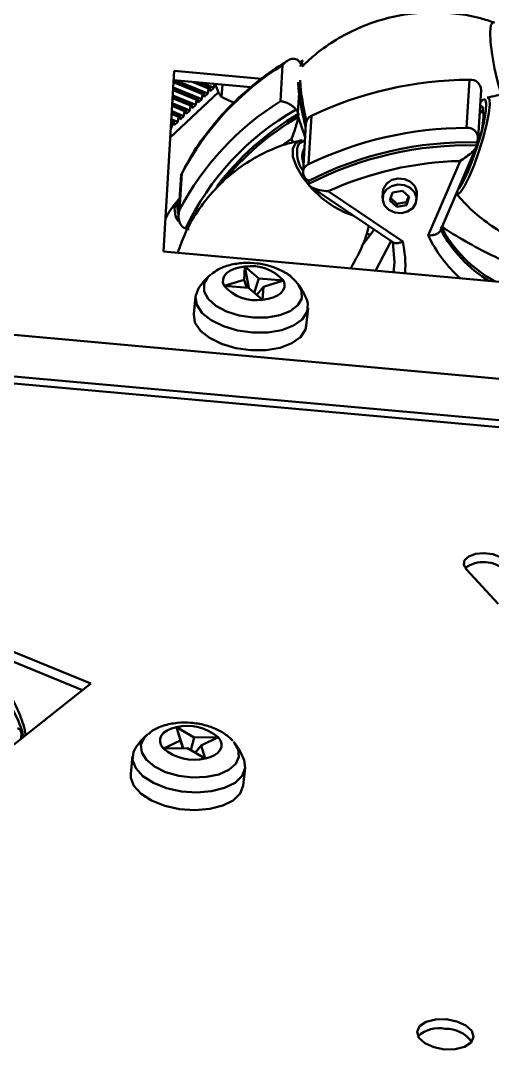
# Model space of a CAD drawing. Header units: millimetres. Extents: x 263 to 2983, y 441 to 2500.
# Drawn here: x 1918.4 to 1960.1, y 1703.3 to 1794.2 of the extents above; entities that cross this region are included whole.
import ezdxf

# ---------------------------------------------------------------- set-up
doc = ezdxf.new("R2010")
doc.units = ezdxf.units.MM
doc.header["$LTSCALE"] = 0.5
doc.layers.add('BOL', color=7, linetype='Continuous', lineweight=50)

msp = doc.modelspace()

# ---------------------------------------------------------------- linework, layer by layer
at = {"layer": 'BOL'}
for p, q in [((1941.352, 1787.044), (1941.543, 1790.237)), ((1943.356, 1790.655), (1943.055, 1790.465)), ((1943.145, 1790.31), (1943.133, 1790.11)), ((1943.145, 1790.31), (1943.19, 1790.18)), ((1943.206, 1790.446), (1943.19, 1790.18)), ((1943.326, 1790.157), (1943.202, 1790.522)), ((1943.309, 1790.142), (1943.206, 1790.446)), ((1931.013, 1773.773), (1931.965, 1789.739)), ((1931.965, 1789.739), (1939.72, 1789.037)), ((1934.403, 1787.232), (1931.877, 1788.259)), ((1934.473, 1787.68), (1931.905, 1788.724)), ((1934.579, 1787.78), (1931.913, 1788.864)), ((1931.915, 1788.894), (1938.741, 1788.276)), ((1934.934, 1787.732), (1932.122, 1788.875)), ((1935.004, 1788.18), (1933.629, 1788.739)), ((1935.11, 1788.28), (1934.082, 1788.698)), ((1935.466, 1788.232), (1934.387, 1788.67)), ((1935.11, 1788.28), (1935.004, 1788.18)), ((1935.148, 1787.933), (1935.11, 1788.28)), ((1935.148, 1787.933), (1935.466, 1788.232)), ((1935.466, 1788.232), (1935.518, 1788.568)), ((1935.592, 1788.561), (1935.84, 1787.904)), ((1936.245, 1788.502), (1936.135, 1787.432)), ((1957.798, 1784.689), (1958.052, 1788.947)), ((1931.614, 1783.845), (1935.87, 1787.848)), ((1933.41, 1786.681), (1931.821, 1787.327)), ((1933.516, 1786.781), (1931.83, 1787.466)), ((1933.871, 1786.733), (1931.835, 1787.56)), ((1933.941, 1787.18), (1931.863, 1788.025)), ((1934.047, 1787.28), (1931.871, 1788.165)), ((1934.403, 1787.232), (1934.473, 1787.68)), ((1934.579, 1787.78), (1934.473, 1787.68)), ((1934.616, 1787.433), (1934.579, 1787.78)), ((1934.616, 1787.433), (1934.934, 1787.732)), ((1934.934, 1787.732), (1935.004, 1788.18)), ((1942.994, 1787.776), (1942.891, 1786.052)), ((1958.826, 1783.783), (1959.08, 1788.041)), ((1932.878, 1786.181), (1931.78, 1786.628)), ((1932.985, 1786.281), (1931.788, 1786.767)), ((1933.34, 1786.233), (1931.793, 1786.861)), ((1933.34, 1786.233), (1933.41, 1786.681)), ((1933.516, 1786.781), (1933.41, 1786.681)), ((1933.554, 1786.434), (1933.516, 1786.781)), ((1933.554, 1786.434), (1933.871, 1786.733)), ((1933.871, 1786.733), (1933.941, 1787.18)), ((1934.047, 1787.28), (1933.941, 1787.18)), ((1934.085, 1786.933), (1934.047, 1787.28)), ((1934.085, 1786.933), (1934.403, 1787.232)), ((1959.122, 1786.581), (1958.987, 1786.484)), ((1959.41, 1787.21), (1959.317, 1787.215)), ((1932.347, 1785.681), (1931.738, 1785.929)), ((1932.453, 1785.781), (1931.746, 1786.069)), ((1932.808, 1785.733), (1931.752, 1786.163)), ((1932.277, 1785.233), (1932.347, 1785.681)), ((1932.453, 1785.781), (1932.347, 1785.681)), ((1932.491, 1785.434), (1932.453, 1785.781)), ((1932.491, 1785.434), (1932.808, 1785.733)), ((1932.808, 1785.733), (1932.878, 1786.181)), ((1932.985, 1786.281), (1932.878, 1786.181)), ((1933.022, 1785.934), (1932.985, 1786.281)), ((1933.022, 1785.934), (1933.34, 1786.233)), ((1942.891, 1786.052), (1942.936, 1785.922)), ((1942.92, 1785.656), (1942.936, 1785.922)), ((1942.92, 1785.656), (1943.531, 1783.868)), ((1944.09, 1785.745), (1943.836, 1781.488)), ((1931.662, 1784.655), (1931.746, 1784.733)), ((1931.746, 1784.733), (1931.668, 1784.765)), ((1931.815, 1785.181), (1931.696, 1785.23)), ((1931.922, 1785.281), (1931.705, 1785.37)), ((1932.277, 1785.233), (1931.71, 1785.464)), ((1931.746, 1784.733), (1931.815, 1785.181)), ((1931.922, 1785.281), (1931.815, 1785.181)), ((1931.959, 1784.934), (1931.922, 1785.281)), ((1931.959, 1784.934), (1932.277, 1785.233)), ((1943.603, 1785.069), (1943.349, 1780.811)), ((1942.336, 1783.71), (1941.663, 1783.244)), ((1942.442, 1783.402), (1942.336, 1783.71)), ((1958.907, 1783.96), (1958.838, 1783.982)), ((1958.907, 1783.96), (1958.838, 1783.982)), ((1955.494, 1775.618), (1958.667, 1783.034)), ((1958.699, 1783.149), (1958.715, 1783.415)), ((1958.715, 1783.415), (1958.768, 1783.54)), ((1958.254, 1782.069), (1958.294, 1782.056)), ((1958.254, 1782.069), (1958.294, 1782.056)), ((1954.415, 1775.181), (1957.232, 1781.764)), ((1932.568, 1780.546), (1932.356, 1776.988)), ((1932.637, 1780.654), (1932.446, 1777.461)), ((1943.734, 1780.093), (1943.86, 1780.008)), ((1943.844, 1779.742), (1943.86, 1780.008)), ((1944.027, 1779.485), (1951.359, 1774.546)), ((1952.129, 1779.143), (1951.269, 1778.982)), ((1952.738, 1778.59), (1952.129, 1779.143)), ((1945.578, 1779.092), (1952.154, 1774.663)), ((1950.413, 1779.05), (1950.381, 1778.518)), ((1951.269, 1778.982), (1951.018, 1778.268)), ((1951.018, 1778.268), (1951.628, 1777.715)), ((1951.093, 1778.481), (1951.643, 1777.981)), ((1952.487, 1777.875), (1952.738, 1778.59)), ((1952.503, 1778.142), (1952.679, 1778.643)), ((1953.375, 1778.339), (1953.407, 1778.872)), ((1951.643, 1777.981), (1951.628, 1777.715)), ((1951.628, 1777.715), (1952.487, 1777.875)), ((1951.643, 1777.981), (1952.503, 1778.142)), ((1952.503, 1778.142), (1952.487, 1777.875)), ((1948.525, 1774.219), (1949.622, 1775.716)), ((1949.314, 1775.26), (1948.949, 1775.331)), ((1949.757, 1772.077), (1951.124, 1774.704)), ((1988.766, 1768.546), (1931.013, 1773.773)), ((1951.331, 1771.934), (1951.422, 1772.787)), ((1938.146, 1771.282), (1938.213, 1772.435)), ((1938.213, 1772.435), (1938.562, 1770.567)), ((1938.213, 1772.435), (1939.453, 1771.396)), ((1935.217, 1771.765), (1935.159, 1771.717)), ((1936.38, 1770.746), (1938.146, 1771.282)), ((1938.146, 1771.282), (1938.385, 1770.566)), ((1939.453, 1771.396), (1939.041, 1770.13)), ((1939.453, 1771.396), (1941.61, 1771.202)), ((1941.61, 1771.202), (1939.844, 1770.666)), ((1938.537, 1770.552), (1936.38, 1770.746)), ((1939.777, 1769.513), (1938.537, 1770.552)), ((1939.844, 1770.666), (1939.263, 1769.944)), ((1939.844, 1770.666), (1939.777, 1769.513)), ((1933.848, 1769.802), (1933.688, 1768.241)), ((1943.635, 1767.219), (1943.796, 1768.779)), ((2004.19, 1758.589), (1914.573, 1766.7)), ((2003.951, 1754.947), (1914.334, 1763.059)), ((1914.32, 1762.442), (2003.936, 1754.331)), ((1899.208, 1745.946), (1924.602, 1735.622)), ((1960.596, 1742.649), (1957.779, 1745.68)), ((1912.462, 1739.681), (1923.87, 1735.042)), ((1924.602, 1735.622), (1894.132, 1711.503)), ((1929.645, 1731.163), (1929.594, 1731.12)), ((1932.509, 1730.599), (1932.163, 1731.768)), ((1932.163, 1731.768), (1932.76, 1729.898)), ((1932.163, 1731.768), (1933.718, 1730.85)), ((1931.013, 1729.874), (1932.509, 1730.599)), ((1932.509, 1730.599), (1932.742, 1729.898)), ((1933.718, 1730.85), (1933.428, 1729.735)), ((1933.718, 1730.85), (1935.847, 1730.88)), ((1934.351, 1730.155), (1933.823, 1729.502)), ((1935.847, 1730.88), (1934.351, 1730.155)), ((1934.351, 1730.155), (1934.697, 1728.986)), ((1937.337, 1730.324), (1937.209, 1730.476)), ((1928.283, 1729.204), (1928.123, 1727.644)), ((1933.142, 1729.903), (1931.013, 1729.874)), ((1934.697, 1728.986), (1933.142, 1729.903)), ((1938.07, 1726.621), (1938.231, 1728.182))]:
    msp.add_line(p, q, dxfattribs=at)
at = {"layer": 'BOL', "flags": 128}
for points in [[(1960.884, 1787.612), (1960.571, 1788.696), (1960.277, 1789.942), (1960.053, 1791.164), (1959.918, 1792.262), (1959.883, 1793.148), (1959.95, 1793.751), (1960.114, 1794.02), (1960.227, 1794.023)], [(1956.894, 1778.851), (1957.003, 1778.808), (1957.272, 1779.011), (1957.627, 1779.546), (1958.038, 1780.368), (1958.473, 1781.411), (1958.896, 1782.591), (1959.273, 1783.811), (1959.573, 1784.974), (1959.773, 1785.984), (1959.855, 1786.76), (1959.814, 1787.24), (1959.652, 1787.384), (1959.637, 1787.381)], [(1957.057, 1779.27), (1957.11, 1779.331), (1957.466, 1779.882), (1957.877, 1780.725), (1958.308, 1781.785), (1958.719, 1782.969), (1959.075, 1784.17), (1959.343, 1785.283), (1959.501, 1786.208), (1959.533, 1786.863), (1959.437, 1787.191), (1959.41, 1787.21)], [(1959.317, 1787.215), (1959.222, 1787.161), (1959.014, 1786.933)], [(1959.211, 1786.575), (1959.148, 1786.587), (1959.122, 1786.581)], [(1959.308, 1786.273), (1959.203, 1786.217), (1958.952, 1785.903)], [(1943.216, 1783.614), (1942.717, 1783.365), (1942.447, 1782.857), (1942.462, 1782.139), (1942.762, 1781.268), (1943.322, 1780.317), (1944.097, 1779.361), (1945.024, 1778.477), (1946.029, 1777.739), (1947.029, 1777.205), (1947.789, 1776.95)], [(1943.514, 1783.591), (1943.499, 1783.587), (1942.999, 1783.302), (1942.91, 1783.178)], [(1953.407, 1778.872), (1953.401, 1779.069), (1953.227, 1779.545), (1952.853, 1779.932), (1952.335, 1780.171), (1951.752, 1780.226), (1951.194, 1780.088), (1950.744, 1779.779), (1950.472, 1779.345), (1950.413, 1779.05)], [(1953.316, 1778.045), (1953.369, 1778.537), (1953.195, 1779.013), (1952.821, 1779.4), (1952.303, 1779.639), (1951.72, 1779.694), (1951.162, 1779.556), (1950.712, 1779.247), (1950.44, 1778.813), (1950.387, 1778.32), (1950.561, 1777.844), (1950.935, 1777.457), (1951.453, 1777.218), (1952.036, 1777.163), (1952.594, 1777.301), (1953.044, 1777.611), (1953.316, 1778.045)], [(1932.348, 1778.372), (1932.253, 1778.248), (1931.987, 1777.587)], [(1932.435, 1778.314), (1932.244, 1777.783), (1932.301, 1777.228)], [(1931.987, 1777.587), (1932.084, 1776.903), (1932.36, 1776.446)], [(1932.301, 1777.228), (1932.348, 1777.107), (1932.361, 1777.078)], [(1951.352, 1771.932), (1951.419, 1772.798), (1951.294, 1774.59)], [(1938.213, 1772.435), (1937.718, 1772.363), (1937.272, 1772.237), (1936.892, 1772.062), (1936.593, 1771.846), (1936.386, 1771.596), (1936.28, 1771.323), (1936.278, 1771.036), (1936.38, 1770.746)], [(1935.159, 1771.717), (1934.959, 1771.523), (1934.617, 1770.91), (1934.623, 1770.245), (1934.977, 1769.582), (1935.651, 1768.976), (1936.591, 1768.474), (1937.719, 1768.119), (1938.944, 1767.937), (1940.168, 1767.945)], [(1939.777, 1769.513), (1940.272, 1769.585), (1940.718, 1769.711), (1941.098, 1769.886), (1941.397, 1770.102), (1941.604, 1770.352), (1941.71, 1770.625), (1941.713, 1770.912), (1941.61, 1771.202)], [(1942.902, 1770.921), (1942.869, 1770.963), (1942.861, 1770.973)], [(1934.071, 1770.443), (1933.847, 1769.792), (1933.963, 1769.058), (1934.44, 1768.341), (1935.241, 1767.695), (1936.308, 1767.166), (1937.561, 1766.796), (1938.908, 1766.61), (1940.249, 1766.624)], [(1940.168, 1767.945), (1941.292, 1768.142), (1942.223, 1768.511), (1942.887, 1769.023), (1943.23, 1769.636), (1943.223, 1770.301), (1942.902, 1770.921)], [(1940.249, 1766.624), (1941.484, 1766.835), (1942.521, 1767.228), (1943.284, 1767.774), (1943.716, 1768.433), (1943.785, 1769.155), (1943.708, 1769.452)], [(1933.688, 1768.241), (1933.687, 1768.231), (1933.803, 1767.497), (1934.279, 1766.781), (1935.081, 1766.134), (1936.148, 1765.606), (1937.401, 1765.236), (1938.748, 1765.05), (1940.089, 1765.063)], [(1940.089, 1765.063), (1941.323, 1765.274), (1942.36, 1765.668), (1943.123, 1766.214), (1943.556, 1766.872), (1943.635, 1767.219)], [(1957.779, 1745.68), (1957.552, 1746.095), (1957.628, 1746.505), (1957.994, 1746.847), (1958.594, 1747.068), (1959.338, 1747.135), (1960.112, 1747.037), (1960.798, 1746.79), (1961.291, 1746.432)], [(1918.447, 1730.75), (1918.455, 1730.803), (1918.462, 1731.257), (1918.35, 1731.559), (1918.135, 1731.661)], [(1929.594, 1731.12), (1929.311, 1730.825), (1929.027, 1730.199), (1929.094, 1729.531), (1929.507, 1728.874), (1930.232, 1728.283), (1931.21, 1727.804), (1932.362, 1727.477), (1933.594, 1727.328), (1934.808, 1727.369), (1935.904, 1727.597), (1936.794, 1727.993), (1937.405, 1728.526), (1937.689, 1729.152), (1937.621, 1729.82), (1937.337, 1730.324)], [(1932.163, 1731.768), (1931.715, 1731.643), (1931.334, 1731.469), (1931.033, 1731.254), (1930.824, 1731.005), (1930.716, 1730.731), (1930.712, 1730.444), (1930.812, 1730.155), (1931.013, 1729.874)], [(1934.697, 1728.986), (1935.145, 1729.111), (1935.526, 1729.284), (1935.827, 1729.5), (1936.035, 1729.749), (1936.144, 1730.022), (1936.148, 1730.309), (1936.048, 1730.599), (1935.847, 1730.88)], [(1928.506, 1729.845), (1928.375, 1729.583), (1928.289, 1728.863), (1928.571, 1728.13), (1929.201, 1727.438), (1930.132, 1726.84), (1931.294, 1726.38), (1932.602, 1726.09), (1933.959, 1725.994), (1935.263, 1726.098), (1936.419, 1726.395), (1937.34, 1726.862), (1937.958, 1727.465), (1938.228, 1728.159), (1938.143, 1728.855)], [(1928.123, 1727.644), (1928.129, 1727.302), (1928.411, 1726.569), (1929.041, 1725.878), (1929.971, 1725.28), (1931.134, 1724.819), (1932.442, 1724.53), (1933.798, 1724.434), (1935.103, 1724.538), (1936.258, 1724.834), (1937.18, 1725.301), (1937.798, 1725.904), (1938.068, 1726.598), (1938.07, 1726.621)], [(1956.002, 1705.965), (1956.949, 1705.777), (1957.739, 1705.416), (1958.253, 1704.935), (1958.412, 1704.409), (1958.192, 1703.917), (1957.627, 1703.534), (1956.802, 1703.319), (1955.844, 1703.304), (1954.897, 1703.491), (1954.107, 1703.853), (1953.593, 1704.333), (1953.434, 1704.859), (1953.653, 1705.351), (1954.219, 1705.734), (1955.044, 1705.95), (1956.002, 1705.965)]]:
    msp.add_lwpolyline(points, dxfattribs=at)
at = {"layer": 'BOL'}
for centre, radius, start, end in [((1954.738, 1769.045), 24.964, 121.9084, 152.28953), ((1942.369, 1790.04), 0.822, 19.16219, 41.22299), ((1962.324, 1790.085), 19.267, 183.47581, 194.3559), ((1958.175, 1756.37), 32.577, 90.21491, 115.61656), ((1958.149, 1788.02), 0.932, 1.26734, 95.92267), ((1954.547, 1765.852), 24.964, 121.90836, 152.28957), ((1953.894, 1785.695), 5.389, 333.24506, 9.39592), ((1954.706, 1765.393), 24.114, 119.77051, 154.42728), ((1955.419, 1764.641), 24.672, 120.39495, 142.96623), ((1955.614, 1764.115), 25.003, 120.51033, 140.92106), ((1942.115, 1785.783), 0.822, 19.16378, 41.21907), ((1944.416, 1784.996), 0.817, 113.53612, 174.9377), ((1957.921, 1752.112), 32.578, 90.21537, 115.61639), ((1957.91, 1783.799), 0.897, 343.2219, 97.11117), ((1945.428, 1782.481), 2.613, 164.53332, 217.4448), ((1944.431, 1782.182), 1.16, 146.08791, 207.08638), ((1957.954, 1752.303), 30.854, 88.61745, 117.21418), ((1957.97, 1752.568), 30.855, 88.61789, 117.21375), ((1944.45, 1781.922), 1.119, 154.01479, 199.16155), ((1945.602, 1786.752), 13.54, 331.17893, 342.48727), ((1944.136, 1780.765), 0.783, 112.55027, 239.11855), ((1957.929, 1751.981), 29.792, 91.33938, 114.49226), ((1933.351, 1776.898), 1.166, 250.13389, 267.58969), ((1965.797, 1781.097), 11.601, 207.62889, 238.86602), ((1966.018, 1781.544), 11.867, 207.94281, 241.48108), ((1942.51, 1772.514), 9.88, 356.08841, 12.55983), ((1965.161, 1780.297), 11.901, 205.4574, 228.40004), ((1938.814, 1768.796), 3.688, 40.70873, 99.37831), ((1938.652, 1767.634), 5.373, 130.54445, 148.48304), ((1939.176, 1773.152), 3.688, 220.70846, 279.37847), ((1938.652, 1767.634), 5.373, 19.77755, 37.71613), ((1959.294, 1743.553), 2.793, 46.83316, 125.64979), ((1910.563, 1729.144), 8.261, 12.26217, 44.86427), ((1933.118, 1727.642), 4.235, 49.86923, 103.03546), ((1933.087, 1727.036), 5.373, 130.54445, 148.48304), ((1933.087, 1727.036), 5.373, 19.77755, 37.71613), ((1933.742, 1733.112), 4.235, 229.86883, 283.03513), ((1955.338, 1702.567), 2.62, 77.25983, 133.88346), ((1956.015, 1702.406), 2.719, 35.13971, 92.08528)]:
    msp.add_arc(centre, radius, start, end, dxfattribs=at)
for points, knots in [([(1960.257, 1793.979), (1959.847, 1794.121), (1958.765, 1794.498), (1956.917, 1794.814), (1954.764, 1794.943), (1952.541, 1794.775), (1950.327, 1794.304), (1948.196, 1793.53), (1946.263, 1792.513), (1944.608, 1791.377), (1943.685, 1790.501), (1943.27, 1790.106)], [0, 0, 0, 0, 0.071094, 0.18757, 0.304942, 0.422842, 0.550299, 0.673212, 0.791735, 0.906176, 1, 1, 1, 1]), ([(1941.974, 1790.613), (1941.727, 1790.462), (1940.667, 1789.813), (1938.932, 1788.509), (1936.871, 1786.641), (1935.069, 1784.585), (1933.624, 1782.563), (1932.909, 1781.181), (1932.6, 1780.584)], [0, 0, 0, 0, 0.060067, 0.257638, 0.455199, 0.652601, 0.849806, 1, 1, 1, 1]), ([(1941.543, 1790.237), (1941.544, 1790.239), (1941.641, 1790.359), (1941.864, 1790.577), (1942.227, 1790.77), (1942.554, 1790.808), (1942.809, 1790.744), (1942.928, 1790.636), (1942.987, 1790.582)], [0, 0, 0, 0, 0.003356, 0.257299, 0.525963, 0.721659, 0.860491, 1, 1, 1, 1]), ([(1943.17, 1790.539), (1943.181, 1790.541), (1943.205, 1790.547), (1943.205, 1790.482), (1943.206, 1790.446)], [0, 0, 0, 0, 0.443448, 1, 1, 1, 1]), ([(1942.916, 1788.726), (1942.931, 1788.455), (1942.963, 1787.894), (1943.122, 1786.831), (1943.329, 1785.775), (1943.495, 1785.113), (1943.567, 1784.829)], [0, 0, 0, 0, 0.254367, 0.526468, 0.796887, 1, 1, 1, 1]), ([(1935.84, 1787.904), (1935.854, 1787.877), (1935.951, 1787.69), (1936.051, 1787.551), (1936.135, 1787.432)], [0, 0, 0, 0, 0.145979, 1, 1, 1, 1]), ([(1936.135, 1787.432), (1936.26, 1787.368), (1936.662, 1787.162), (1937.079, 1786.992), (1937.366, 1786.875)], [0, 0, 0, 0, 0.309705, 1, 1, 1, 1]), ([(1976.224, 1781.993), (1975.944, 1782.325), (1975.204, 1783.203), (1973.773, 1784.42), (1971.983, 1785.633), (1969.982, 1786.626), (1967.834, 1787.353), (1965.602, 1787.779), (1963.417, 1787.893), (1961.415, 1787.765), (1960.177, 1787.485), (1959.623, 1787.36)], [0, 0, 0, 0, 0.071035, 0.187726, 0.30527, 0.423316, 0.550906, 0.67394, 0.792593, 0.907186, 1, 1, 1, 1]), ([(1942.733, 1786.324), (1942.674, 1786.386), (1942.557, 1786.51), (1942.309, 1786.696), (1941.995, 1786.878), (1941.651, 1787.008), (1941.442, 1787.042), (1941.353, 1787.044), (1941.352, 1787.044)], [0, 0, 0, 0, 0.1395134, 0.2783299, 0.474032, 0.7426925, 0.9966406, 1, 1, 1, 1]), ([(1942.92, 1785.656), (1942.914, 1785.606), (1942.903, 1785.506), (1942.843, 1785.249), (1942.731, 1784.853), (1942.552, 1784.304), (1942.411, 1783.912), (1942.337, 1783.712), (1942.336, 1783.71)], [0, 0, 0, 0, 0.107637, 0.214431, 0.382772, 0.663946, 0.997022, 1, 1, 1, 1]), ([(1943.26, 1783.595), (1942.84, 1783.506), (1941.787, 1783.283), (1940.138, 1782.622), (1938.366, 1781.653), (1936.675, 1780.389), (1935.146, 1778.867), (1933.859, 1777.131), (1932.886, 1775.388), (1932.471, 1774.199), (1932.283, 1773.658)], [0, 0, 0, 0, 0.085014, 0.212937, 0.343134, 0.474621, 0.617666, 0.75583, 0.888807, 1, 1, 1, 1]), ([(1957.232, 1781.764), (1957.234, 1781.765), (1957.433, 1781.886), (1957.803, 1782.137), (1958.255, 1782.511), (1958.527, 1782.803), (1958.667, 1783.008), (1958.688, 1783.102), (1958.699, 1783.149)], [0, 0, 0, 0, 0.00299, 0.336058, 0.617236, 0.785582, 0.892372, 1, 1, 1, 1]), ([(1932.637, 1780.654), (1932.636, 1780.653), (1932.594, 1780.624), (1932.581, 1780.584), (1932.568, 1780.546)], [0, 0, 0, 0, 0.013064, 1, 1, 1, 1]), ([(1945.578, 1779.092), (1945.576, 1779.092), (1945.329, 1779.111), (1944.875, 1779.172), (1944.334, 1779.318), (1944.02, 1779.476), (1943.866, 1779.614), (1943.851, 1779.699), (1943.844, 1779.742)], [0, 0, 0, 0, 0.002973, 0.336053, 0.61722, 0.785565, 0.892369, 1, 1, 1, 1]), ([(1932.37, 1778.377), (1932.034, 1777.974), (1931.592, 1777.444), (1931.264, 1776.819), (1931.186, 1776.67)], [0, 0, 0, 0, 0.761276, 1, 1, 1, 1]), ([(1956.905, 1778.887), (1957.18, 1778.561), (1957.915, 1777.69), (1959.341, 1776.478), (1961.13, 1775.265), (1963.132, 1774.272), (1965.28, 1773.545), (1967.511, 1773.119), (1969.696, 1773.005), (1971.695, 1773.133), (1972.93, 1773.412), (1973.481, 1773.536)], [0, 0, 0, 0, 0.069839, 0.18674, 0.304496, 0.422755, 0.550574, 0.67383, 0.792697, 0.907497, 1, 1, 1, 1]), ([(1932.955, 1775.802), (1932.875, 1775.841), (1932.716, 1775.92), (1932.519, 1776.16), (1932.369, 1776.52), (1932.333, 1776.981), (1932.396, 1777.307), (1932.446, 1777.459), (1932.446, 1777.461)], [0, 0, 0, 0, 0.1395063, 0.2783305, 0.4740327, 0.7426783, 0.9966278, 1, 1, 1, 1]), ([(1947.547, 1772.277), (1947.822, 1772.756), (1948.427, 1773.811), (1948.938, 1775.096), (1949.113, 1775.884), (1949.147, 1776.036)], [0, 0, 0, 0, 0.402471, 0.884852, 1, 1, 1, 1]), ([(1954.415, 1775.181), (1954.418, 1775.181), (1954.52, 1775.181), (1954.74, 1775.197), (1955.048, 1775.271), (1955.299, 1775.394), (1955.451, 1775.517), (1955.475, 1775.598), (1955.482, 1775.623)], [0, 0, 0, 0, 0.0053988, 0.2129973, 0.4558231, 0.6834626, 0.9043933, 1, 1, 1, 1]), ([(1955.535, 1775.984), (1956.988, 1775.093), (1959.86, 1773.335), (1964.398, 1771.691), (1968.774, 1770.699), (1971.536, 1770.493), (1972.933, 1770.388)], [0, 0, 0, 0, 0.282957, 0.558872, 0.776682, 1, 1, 1, 1]), ([(1952.154, 1774.663), (1952.152, 1774.662), (1952.065, 1774.618), (1951.877, 1774.541), (1951.627, 1774.488), (1951.442, 1774.493), (1951.385, 1774.541), (1951.366, 1774.556)], [0, 0, 0, 0, 0.006784, 0.268406, 0.574407, 0.861261, 1, 1, 1, 1]), ([(1942.827, 1770.984), (1942.678, 1771.158), (1942.317, 1771.579), (1941.522, 1772.081), (1940.488, 1772.508), (1939.3, 1772.753), (1938.061, 1772.797), (1936.888, 1772.615), (1935.929, 1772.283), (1935.452, 1771.916), (1935.259, 1771.768)], [0, 0, 0, 0, 0.087149, 0.211393, 0.347631, 0.486964, 0.626946, 0.770727, 0.907197, 1, 1, 1, 1]), ([(1918.842, 1731.062), (1918.814, 1731.211), (1918.664, 1732.004), (1918.21, 1733.224), (1917.468, 1734.681), (1916.6, 1735.791), (1915.926, 1736.31), (1915.631, 1736.537)], [0, 0, 0, 0, 0.058156, 0.309504, 0.56035, 0.807597, 1, 1, 1, 1]), ([(1937.153, 1730.543), (1936.985, 1730.707), (1936.574, 1731.11), (1935.733, 1731.598), (1934.646, 1731.987), (1933.438, 1732.185), (1932.197, 1732.178), (1931.052, 1731.938), (1930.197, 1731.599), (1929.812, 1731.264), (1929.693, 1731.16)], [0, 0, 0, 0, 0.091407, 0.224349, 0.365591, 0.508211, 0.652123, 0.800857, 0.938135, 1, 1, 1, 1])]:
    msp.add_open_spline(points, degree=3, knots=knots, dxfattribs=at)

doc.saveas('drawing.dxf')
